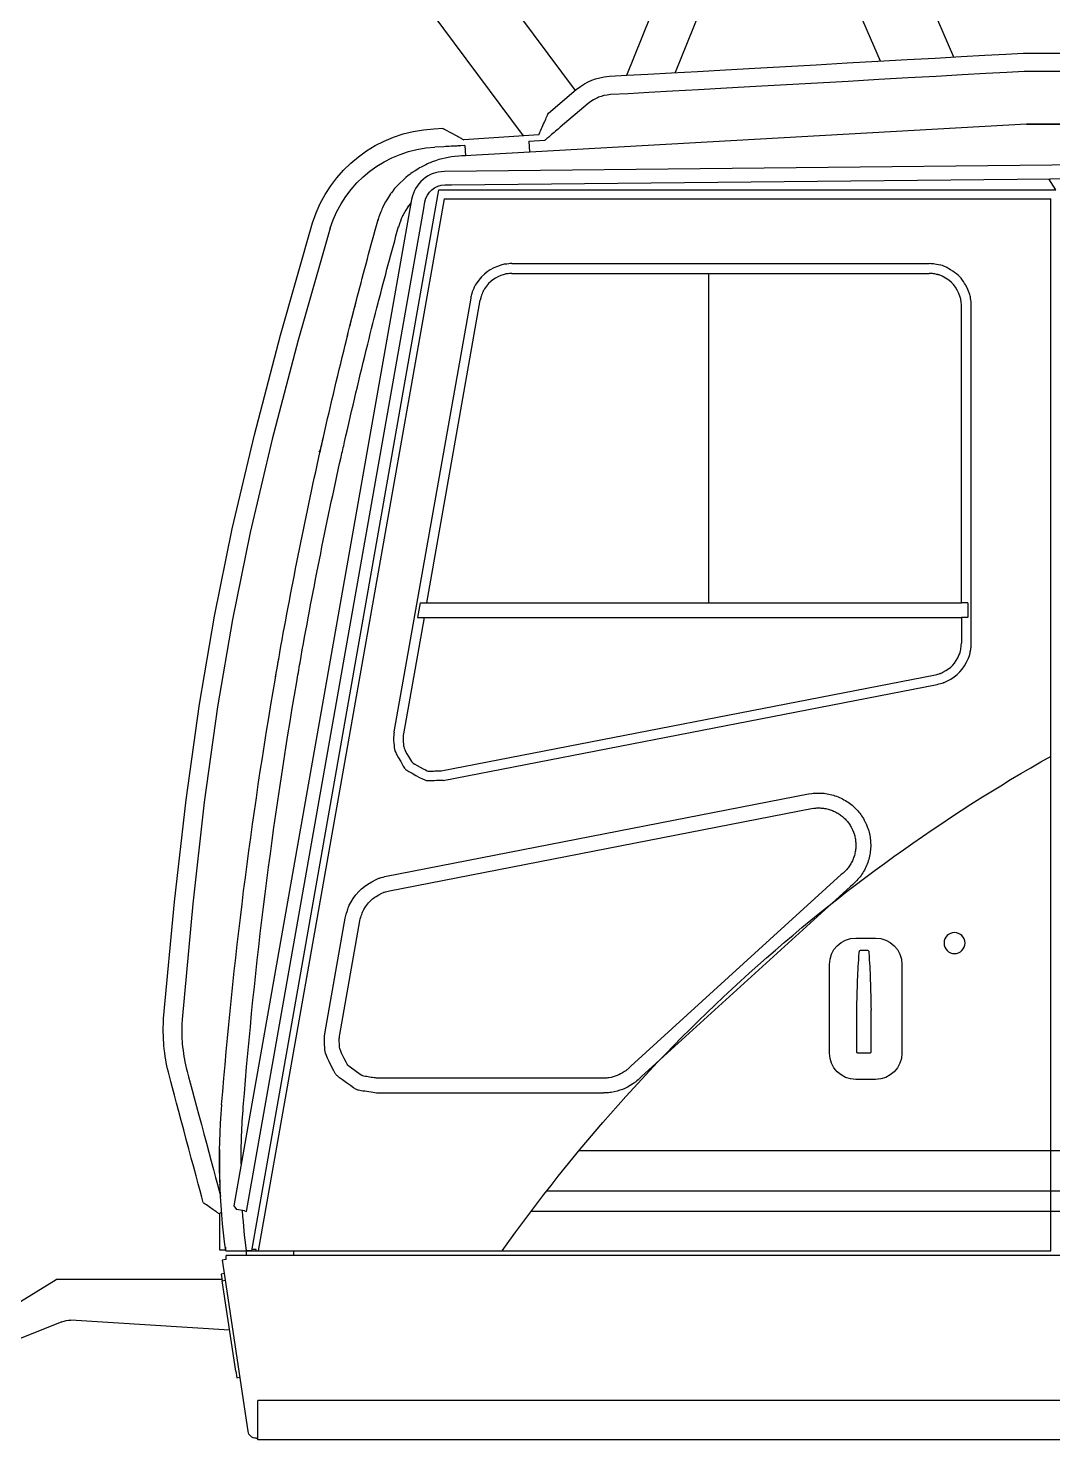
# Model space of a CAD drawing. Header units: millimetres. Extents: x -2078669 to -1085629, y -5987148 to 310365.
# Drawn here: x -1482706 to -1478922, y -2357809 to -2352594 of the extents above; entities that cross this region are included whole.
import ezdxf

# ---------------------------------------------------------------- set-up
doc = ezdxf.new("R2010")
doc.units = ezdxf.units.MM
doc.header["$LTSCALE"] = 500
doc.layers.add('2', color=7, linetype='Continuous')
doc.layers.add('D-BYP-STRB', color=5, linetype='Continuous', lineweight=25)

# ---------------------------------------------------------------- blocks, each defined once
blk = doc.blocks.new('A$C57306f55')
at = {"layer": 'D-BYP-STRB', "linetype": 'Continuous'}
for p, q in [((7742.7, 8232.2), (5954.9, 4091.1)), ((6062.9, 4085), (7835.6, 8192.1)), ((9071.2, 7478.7), (6513.8, 4041.8)), ((6590.4, 3974.8), (9152.4, 7418.3)), ((6437.7, 4064.1), (6252.8, 4524.8)), ((6216.5, 4440.8), (6366.1, 4068.1)), ((6553.5, 4008.1), (6512.4, 4043)), ((6494.8, 4022.2), (6535.9, 3987.4)), ((5367, 3991.7), (5847, 3991.7)), ((5846.9, 3991.7), (5429.5, 3991.7)), ((5847, 3991.7), (5846.9, 3991.7)), ((5847, 3991.7), (6677.1, 3945.1)), ((5860.9, 3991), (5860.9, 3991)), ((6722.6, 3985), (6709.3, 3985.7)), ((6582.1, 3966.7), (6558.8, 3968)), ((6567.5, 3976.3), (6678.4, 3968.9)), ((6582.1, 3966.5), (6581.2, 3950.5)), ((6595.2, 3949.7), (6595.2, 3949.7)), ((6676.9, 3960.1), (6676.1, 3945.2)), ((6676.1, 3945.2), (6681.1, 3944.9)), ((6676.9, 3960.1), (6683.9, 3959.8)), ((6677.1, 3945), (6677.1, 3945.1)), ((6677.1, 3945.1), (6685.6, 3944.6)), ((6707.9, 3958.5), (6721.2, 3957.8)), ((5751.2, 3931.7), (6706.7, 3922)), ((6696.5, 3902.1), (5746, 3911.7)), ((5804, 3894.7), (5814.2, 3911)), ((6706.5, 3902), (6696.5, 3902.1)), ((6685.9, 3894.7), (5804, 3894.7)), ((6707.4, 3881.7), (5811, 3881.7)), ((5811, 2326.7), (5811, 3881.7)), ((6715.4, 3894.8), (6685.9, 3894.8)), ((6707.4, 3881.7), (6982, 2326.7)), ((6991.4, 2326.8), (6715.4, 3894.8)), ((6755.5, 3880.7), (7018.1, 2393.6)), ((6737.5, 3867.4), (6735.8, 3877.2)), ((6999.2, 2385.2), (6737.5, 3867.4)), ((6805.5, 3849.2), (6805.5, 3849.3)), ((6607.2, 3785.7), (5990.9, 3785.7)), ((6607.2, 3771.2), (5990.9, 3771.2)), ((6317.1, 3771.2), (6317.1, 3284.7)), ((6668.2, 3734.5), (6781.7, 3093.7)), ((5928.9, 3224.9), (5928.9, 3723.7)), ((5943.4, 3284.7), (5943.4, 3723.7)), ((6654.4, 3732), (6654, 3731.9)), ((6733.2, 3284.7), (6654, 3731.9)), ((5933.9, 3284.7), (5942.9, 3284.7)), ((5933.9, 3284.2), (5933.9, 3284.7)), ((5933.9, 3284.2), (5933.9, 3263.2)), ((5942.9, 3284.7), (5943.4, 3284.7)), ((6733.2, 3284.7), (5943.4, 3284.7)), ((6733.7, 3284.7), (6733.2, 3284.7)), ((6742.8, 3284.7), (6733.7, 3284.7)), ((6742.8, 3284.7), (6746.7, 3262.7)), ((5933.9, 3262.7), (5933.9, 3263.2)), ((5933.9, 3262.7), (5942.9, 3262.7)), ((5942.9, 3262.7), (5943.4, 3262.7)), ((5943.4, 3262.7), (5943.4, 3224.9)), ((6737.1, 3262.7), (5943.4, 3262.7)), ((6737.1, 3262.7), (6767.4, 3091.1)), ((6737.6, 3262.7), (6737.1, 3262.7)), ((6746.7, 3262.7), (6737.6, 3262.7)), ((5929.4, 3224.9), (5928.9, 3224.9)), ((5942.9, 3224.9), (5943.4, 3224.9)), ((5981.8, 3178.3), (5981.7, 3177.8)), ((6711.6, 3036.3), (5981.8, 3178.3)), ((5979.1, 3164.5), (5979, 3164)), ((6708.8, 3022), (5979, 3164)), ((6767.4, 3091.1), (6767.9, 3091.2)), ((6781.2, 3093.6), (6781.7, 3093.7)), ((6711.6, 3036.3), (6711.5, 3035.8)), ((6708.9, 3022.5), (6708.8, 3022)), ((6792.4, 2880.5), (6169, 3002)), ((6788.2, 2858.9), (6164.8, 2980.4)), ((6431.8, 2599.7), (6120.8, 2882.8)), ((6107.4, 2865.3), (6415.7, 2584.7)), ((6883.2, 2650.5), (6853.5, 2818.3)), ((6861.5, 2646.7), (6831.9, 2814.5)), ((6099.2, 2789.2), (6070.2, 2789.2)), ((6083.5, 2771.3), (6083, 2771.3)), ((6090.9, 2771.3), (6083.5, 2771.3)), ((6091.4, 2771.3), (6090.9, 2771.3)), ((6031.2, 2750.2), (6031.2, 2619.2)), ((6138.2, 2619.2), (6138.2, 2750.2)), ((6076.9, 2682.6), (6076.9, 2640.5)), ((6097.9, 2640.5), (6097.9, 2682.7)), ((6076.9, 2640.5), (6077, 2621)), ((6076.9, 2637.7), (6076.9, 2637.7)), ((6098, 2621), (6097.9, 2640.5)), ((6097.9, 2635), (6097.9, 2635)), ((6098, 2634.4), (6097.9, 2634.2)), ((5811, 2579), (5810.8, 2579)), ((6070.2, 2580.2), (6099.2, 2580.2)), ((6472, 2582.1), (6807.4, 2582.1)), ((6472, 2560.1), (6807.4, 2560.1)), ((4637, 2474.9), (6508.1, 2474.9)), ((7039.1, 2476.8), (7038.8, 2476.8)), ((4637, 2414.9), (6556.3, 2414.9)), ((4637, 2384.9), (6579.3, 2384.9)), ((7002.4, 2385.8), (6999.2, 2385.2)), ((7002.4, 2385.8), (7014, 2387.8)), ((7018.1, 2393.6), (7014, 2387.8)), ((7038.7, 2331.4), (7038.7, 2382.1)), ((5040, 2319.9), (7029.5, 2319.9)), ((6845.6, 2326.7), (5811, 2326.7)), ((6848.4, 2326.7), (6845.6, 2326.7)), ((6984.9, 2326.7), (6848.4, 2326.7)), ((6930, 2326.7), (6930, 2319.9)), ((6984.9, 2326.7), (6984.9, 2329)), ((6984.9, 2329), (6991, 2329)), ((6999.9, 2326.7), (6984.9, 2326.7)), ((6991.4, 2326.8), (6999.9, 2326.8)), ((7028.8, 2326.8), (6999.9, 2326.8)), ((7027.4, 2326.7), (6999.9, 2326.7)), ((7000, 2326.8), (7000, 2319.9)), ((7027.4, 2326.8), (7027.4, 2326.7)), ((7029.7, 2326.8), (7028.8, 2326.8)), ((7029.5, 2313.9), (7029.5, 2319.9)), ((7029.9, 2326.8), (7029.7, 2326.8)), ((7029.9, 2327.8), (7038.7, 2327.8)), ((7029.9, 2326.8), (7029.9, 2326.8)), ((7030.2, 2328.9), (7030.2, 2328.9)), ((7038.7, 2327.8), (7038.7, 2331.4)), ((7035.4, 2313), (6997.2, 2060.2)), ((7029.5, 2313.9), (7035.4, 2313)), ((7015.2, 2149.2), (7035.4, 2282.7)), ((7035.4, 2282.7), (7031, 2283.4)), ((7032.5, 2293.3), (7036.9, 2292.6)), ((7036.9, 2292.6), (7035.4, 2282.7)), ((7035.7, 2284.7), (7280.7, 2284.7)), ((7362.6, 2233.8), (7280.7, 2284.7)), ((7028.3, 2266.1), (7028.3, 2266.1)), ((7024.4, 2209.7), (7258.9, 2224.3)), ((7272, 2222.2), (7342.3, 2193.8)), ((7015.2, 2149.2), (7013.7, 2139.3)), ((7013.7, 2139.3), (7009.3, 2140)), ((7006.2, 2119.7), (7006.2, 2119.7)), ((5040.5, 2105.9), (6982.5, 2105.9)), ((6982.5, 2047.7), (6982.5, 2105.9)), ((5040.5, 2047.7), (6982.5, 2047.7)), ((6985.3, 2049.9), (6982.5, 2049.9))]:
    blk.add_line(p, q, dxfattribs=at)
for points in [[(5847.6, 4096.9), (5837.3, 4096.9), (5824.9, 4096.9), (5810.9, 4096.9), (5795.3, 4096.9), (5778.7, 4096.9), (5761.1, 4096.9), (5743, 4096.9), (5724.6, 4096.9), (5706.2, 4096.9), (5688, 4096.9), (5670.5, 4096.9), (5653.8, 4096.9), (5638.3, 4096.9), (5624.2, 4096.9), (5611.8, 4096.9), (5601.5, 4096.9)], [(5852.3, 4096.8), (5852.1, 4096.8), (5851.9, 4096.8), (5851.6, 4096.9), (5851.3, 4096.9), (5851, 4096.9), (5850.7, 4096.9), (5850.3, 4096.9), (5850, 4096.9), (5849.6, 4096.9), (5849.3, 4096.9), (5848.9, 4096.9), (5848.6, 4096.9), (5848.3, 4096.9), (5848.1, 4096.9), (5847.8, 4096.9), (5847.6, 4096.9)], [(6463, 4062.7), (6437.4, 4064.1), (6406.7, 4065.8), (6371.8, 4067.8), (6333.2, 4069.9), (6291.8, 4072.2), (6248.3, 4074.7), (6203.3, 4077.2), (6157.7, 4079.7), (6112, 4082.3), (6067, 4084.8), (6023.5, 4087.2), (5982.1, 4089.6), (5943.6, 4091.7), (5908.6, 4093.7), (5877.9, 4095.4), (5852.3, 4096.8)], [(5601.5, 4069.7), (5611.8, 4069.7), (5624.2, 4069.7), (5638.3, 4069.7), (5653.8, 4069.7), (5670.5, 4069.7), (5688, 4069.7), (5706.2, 4069.7), (5724.6, 4069.7), (5743, 4069.7), (5761.1, 4069.7), (5778.7, 4069.7), (5795.3, 4069.7), (5810.9, 4069.7), (5824.9, 4069.7), (5837.3, 4069.7), (5847.6, 4069.7)], [(5847.6, 4069.7), (5847.8, 4069.7), (5847.9, 4069.7), (5848.1, 4069.7), (5848.3, 4069.7), (5848.5, 4069.7), (5848.7, 4069.7), (5849, 4069.7), (5849.2, 4069.7), (5849.4, 4069.7), (5849.7, 4069.7), (5849.9, 4069.7), (5850.1, 4069.7), (5850.3, 4069.7), (5850.5, 4069.7), (5850.7, 4069.7), (5850.8, 4069.7)], [(5850.8, 4069.7), (5876.4, 4068.2), (5907.1, 4066.5), (5942, 4064.6), (5980.6, 4062.4), (6021.9, 4060.1), (6065.5, 4057.7), (6110.4, 4055.1), (6156.1, 4052.6), (6201.8, 4050), (6246.8, 4047.5), (6290.3, 4045.1), (6331.7, 4042.8), (6370.2, 4040.6), (6405.2, 4038.7), (6435.8, 4036.9), (6461.5, 4035.5)], [(6512.4, 4043), (6506, 4047.6), (6500.2, 4051.3), (6494.7, 4054.4), (6489.3, 4056.9), (6483.8, 4058.8), (6477.6, 4060.4), (6470.8, 4061.6), (6463, 4062.7)], [(6461.5, 4035.5), (6466.8, 4034.8), (6471.3, 4034), (6475.5, 4032.9), (6477.4, 4032.3), (6479.2, 4031.6), (6481, 4030.8), (6482.8, 4030), (6486.6, 4027.9), (6490.5, 4025.4), (6494.8, 4022.2)], [(6567.5, 3976.3), (6566.9, 3977.6), (6566.2, 3979.2), (6565.4, 3981.1), (6564.5, 3983.1), (6563.6, 3985.2), (6562.6, 3987.5), (6561.6, 3989.8), (6560.5, 3992.2), (6559.4, 3994.6), (6558.4, 3996.9), (6557.4, 3999.2), (6556.5, 4001.4), (6555.6, 4003.4), (6554.8, 4005.2), (6554.1, 4006.8), (6553.5, 4008.1)], [(6535.9, 3987.4), (6537.4, 3986.1), (6539.1, 3984.6), (6541, 3983), (6543, 3981.3), (6545, 3979.6), (6546.9, 3978), (6548.6, 3976.6), (6550, 3975.4), (6553, 3972.8), (6553.1, 3972.8), (6553.1, 3972.8), (6553.1, 3972.8), (6553.1, 3972.8), (6553.2, 3972.7), (6553.3, 3972.6), (6553.4, 3972.5), (6553.7, 3972.3), (6554, 3972.1), (6554.3, 3971.7), (6554.8, 3971.4), (6555.2, 3971), (6555.8, 3970.5), (6556.3, 3970.1), (6556.8, 3969.6), (6557.3, 3969.2), (6557.8, 3968.8), (6558.1, 3968.5), (6558.4, 3968.3), (6558.6, 3968.1), (6558.7, 3968), (6558.8, 3967.9), (6558.8, 3967.9), (6558.8, 3967.9), (6558.8, 3968), (6558.8, 3968)], [(6709.3, 3985.7), (6709.3, 3985.7), (6709.3, 3985.7), (6709.3, 3985.7), (6709.3, 3985.7), (6709.2, 3985.7), (6709.2, 3985.7), (6709.2, 3985.6), (6709.2, 3985.6), (6709.1, 3985.6), (6709, 3985.5), (6708.8, 3985.4), (6708.5, 3985.3), (6708.3, 3985.1), (6707.4, 3984.6), (6707.2, 3984.5), (6705.2, 3983.4), (6704.5, 3983.1), (6698.9, 3980), (6698, 3979.5), (6687.8, 3974), (6686.4, 3973.2), (6684.9, 3972.5), (6683.6, 3971.7), (6682.3, 3971), (6681.1, 3970.4), (6680.1, 3969.8), (6679.1, 3969.3), (6678.4, 3968.9)], [(6677.1, 3944.9), (6677.1, 3944.9), (6677.1, 3944.9), (6677.1, 3944.9), (6677.1, 3944.9), (6677.1, 3945), (6677.1, 3945), (6677.1, 3945), (6677.1, 3945), (6677.1, 3945), (6677.1, 3945), (6677.1, 3945), (6677.1, 3945), (6677.1, 3945), (6677.1, 3945), (6677.1, 3945), (6677.1, 3945)], [(6683.9, 3959.8), (6684.1, 3959.8), (6684.3, 3959.8), (6684.5, 3959.7), (6684.7, 3959.7), (6684.8, 3959.7), (6684.9, 3959.7), (6684.9, 3959.7), (6684.8, 3959.7), (6684.6, 3959.7), (6684.3, 3959.8), (6684.1, 3959.8), (6684, 3959.8), (6684.2, 3959.8), (6684.6, 3959.7), (6685.5, 3959.7), (6687, 3959.6), (6688.9, 3959.5), (6691.4, 3959.4), (6694.1, 3959.2), (6697, 3959.1), (6700, 3958.9), (6702.9, 3958.8), (6705.6, 3958.6), (6707.9, 3958.5)], [(6685.1, 3944.6), (6685.1, 3944.6), (6685.1, 3944.6), (6685.1, 3944.6), (6685.2, 3944.6), (6685.2, 3944.6), (6685.2, 3944.6), (6685.2, 3944.6), (6685.3, 3944.6), (6685.3, 3944.6), (6685.3, 3944.6), (6685.3, 3944.6), (6685.4, 3944.6), (6685.4, 3944.6), (6685.4, 3944.6), (6685.4, 3944.6), (6685.4, 3944.6)], [(6685.6, 3944.6), (6691.5, 3944), (6696.7, 3943.4), (6701.4, 3942.7), (6703.7, 3942.3), (6705.7, 3941.8), (6710.3, 3940.8), (6715.1, 3939.4), (6720, 3937.8), (6725.2, 3936), (6727.9, 3934.9), (6730.1, 3934), (6732.2, 3933.1), (6734.5, 3931.9), (6739.5, 3929.4), (6741.6, 3928.3), (6743.6, 3927.2), (6746.5, 3925.5), (6750.3, 3923.1), (6752.2, 3921.9), (6752.8, 3921.5), (6754.8, 3920.2), (6756.4, 3919.1), (6758.3, 3917.7), (6760.4, 3915.9), (6764, 3912.8), (6768.2, 3909), (6772.2, 3905.3), (6775.5, 3902.2), (6777.5, 3900.1), (6779.2, 3898.3), (6780.6, 3896.6), (6782, 3894.7), (6782.2, 3894.5), (6783.9, 3892.1), (6785.3, 3890.4), (6785.5, 3890.2), (6786, 3889.6), (6786.5, 3888.9), (6788.3, 3886.3), (6791.3, 3881.5), (6794, 3876.9), (6796.4, 3872.6), (6798.4, 3868.4), (6799.3, 3866.4), (6800.2, 3864.3), (6801.1, 3862.1), (6802, 3859.7), (6802.9, 3857.3), (6803.7, 3854.8), (6805.5, 3849.2)], [(6706.7, 3922), (6711.9, 3921.4), (6716.3, 3920.7), (6720.3, 3919.8), (6723.7, 3918.8), (6727.5, 3917.4), (6731.2, 3915.4), (6734.8, 3913.1), (6738.6, 3910.1), (6742.1, 3906.9), (6745, 3903.7), (6747.5, 3900.4), (6749.6, 3896.9), (6751.1, 3893.7), (6752.6, 3889.9), (6754, 3885.7), (6755.5, 3880.7)], [(6756.4, 3875.5), (6756.4, 3875.5), (6756.4, 3875.5), (6756.4, 3875.5), (6756.4, 3875.5), (6756.4, 3875.5), (6756.4, 3875.5), (6756.4, 3875.5), (6756.4, 3875.4), (6758.9, 3872.3), (6760.9, 3869.8), (6761.3, 3869.2), (6761.3, 3869.2), (6760.3, 3870.5), (6760.3, 3870.5), (6761.5, 3868.7), (6763.9, 3864.9), (6766, 3861.4), (6767.9, 3858), (6768.7, 3856.5), (6769.4, 3855), (6770.7, 3851.9), (6772.1, 3848.3), (6773.4, 3844.4), (6774.9, 3839.7)], [(6804.3, 3853.4), (6804.4, 3853), (6804.5, 3852.6), (6804.7, 3852.1), (6804.8, 3851.6), (6805, 3851.1), (6805.1, 3850.6), (6805.2, 3850.2), (6805.3, 3849.9), (6805.4, 3849.6), (6805.4, 3849.5), (6805.5, 3849.4), (6805.5, 3849.3), (6805.5, 3849.4), (6805.4, 3849.4), (6805.4, 3849.5), (6805.4, 3849.5)], [(6805.1, 3850.8), (6805, 3850.8), (6805, 3850.8), (6805, 3850.9), (6805, 3850.9), (6805, 3850.9), (6805, 3850.9), (6805.1, 3850.8), (6805.1, 3850.7), (6805.2, 3850.3), (6805.4, 3849.6), (6805.4, 3849.5), (6805.4, 3849.5), (6805.4, 3849.4), (6805.4, 3849.4), (6805.4, 3849.5), (6805.4, 3849.5), (6805.4, 3849.5), (6805.4, 3849.5)], [(6805.5, 3849.1), (6805.5, 3849.2), (6805.5, 3849.3), (6805.4, 3849.5), (6805.4, 3849.6), (6805.4, 3849.8), (6805.3, 3849.9), (6805.3, 3850), (6805.2, 3850.2), (6805.1, 3850.7), (6805.1, 3850.7), (6805.1, 3850.7), (6805.1, 3850.8), (6805.1, 3850.8), (6805.1, 3850.8), (6805.1, 3850.8), (6805.1, 3850.8), (6805.1, 3850.8), (6805.1, 3850.8)], [(6805.5, 3849.1), (6805.5, 3849.1), (6805.5, 3849.1), (6805.5, 3849.1), (6805.5, 3849.1), (6805.5, 3849.2), (6805.5, 3849.2), (6805.5, 3849.2), (6805.5, 3849.2), (6805.5, 3849.3), (6805.5, 3849.3), (6805.5, 3849.3), (6805.5, 3849.4), (6805.4, 3849.4), (6805.4, 3849.5), (6805.4, 3849.5), (6805.4, 3849.5)], [(6805.4, 3849.5), (6805.4, 3849.5), (6805.4, 3849.5), (6805.4, 3849.4), (6805.5, 3849.4), (6805.5, 3849.3), (6805.5, 3849.3), (6805.5, 3849.3), (6805.5, 3849.2), (6805.5, 3849.2), (6805.5, 3849.2), (6805.5, 3849.2), (6805.5, 3849.2), (6805.5, 3849.2), (6805.5, 3849.2), (6805.5, 3849.2), (6805.5, 3849.2), (6805.5, 3849.2), (6805.5, 3849.2), (6805.5, 3849.2), (6805.5, 3849.2), (6805.5, 3849.2), (6805.5, 3849.2), (6805.5, 3849.2), (6805.5, 3849.2), (6805.5, 3849.2), (6805.5, 3849.1), (6805.5, 3849.1), (6805.5, 3849.1), (6805.5, 3849.1), (6805.5, 3849.1), (6805.5, 3849.1), (6805.5, 3849.1), (6805.5, 3849.1), (6805.5, 3849.1)], [(6805.5, 3849.1), (6805.5, 3849.1), (6805.5, 3849.1), (6805.5, 3849.1), (6805.5, 3849.2), (6805.5, 3849.2), (6805.5, 3849.2), (6805.5, 3849.2), (6805.5, 3849.2), (6805.5, 3849.2), (6805.5, 3849.2), (6805.5, 3849.3), (6805.5, 3849.3), (6805.5, 3849.3), (6805.5, 3849.3), (6805.5, 3849.3), (6805.5, 3849.3)], [(6875.8, 3838.1), (6922.9, 3672.6), (6961.3, 3526.5), (6993.9, 3388.3), (7020.2, 3259.9), (7042.1, 3130.6), (7061.7, 2990), (7078.8, 2839.9), (7094.6, 2668.6)], [(7121.8, 2670.4), (7105.8, 2842.6), (7088.7, 2993.5), (7069, 3134.9), (7046.9, 3264.9), (7020.5, 3394), (6987.7, 3533), (6949.1, 3679.9), (6901.7, 3846.2)], [(5928.9, 3723.7), (5928.9, 3726.6), (5929, 3727.9), (5929.1, 3729.1), (5929.5, 3732.1), (5929.8, 3733.8), (5929.8, 3734.6), (5929.8, 3735.1), (5929.8, 3735.4), (5929.8, 3735.7), (5930, 3736.6), (5930.4, 3738.1), (5931.1, 3740.2), (5933.9, 3747.3), (5936.9, 3753.7), (5938.6, 3756.6), (5940.3, 3759.4), (5942, 3761.9), (5943.9, 3764.1), (5945.9, 3766.4), (5948.1, 3768.5), (5950.6, 3770.7), (5953.3, 3772.8), (5956.2, 3774.8), (5959.3, 3776.8), (5966, 3780.5), (5968.5, 3781.7), (5970.5, 3782.5), (5971.3, 3782.8), (5972, 3783), (5973.6, 3783.3), (5974.3, 3783.5), (5977, 3784), (5980.2, 3784.7), (5982.7, 3785.2), (5984.5, 3785.4), (5986.4, 3785.5), (5988.5, 3785.6), (5990.9, 3785.7)], [(6607.2, 3785.7), (6609.8, 3785.7), (6612.1, 3785.5), (6614.8, 3785.2), (6616.3, 3785), (6617.1, 3784.9), (6617.5, 3784.9), (6618, 3784.9), (6618.9, 3784.8), (6620.2, 3784.4), (6622.1, 3783.9), (6628.4, 3781.7), (6634.2, 3779.3), (6639.3, 3776.6), (6643.8, 3773.7), (6648, 3770.3), (6652.2, 3766.1), (6656.3, 3761.3), (6660.2, 3755.8), (6661.5, 3753.8), (6662.5, 3752.2), (6663.1, 3750.9), (6663.6, 3749.5), (6663.8, 3748.9), (6664.7, 3746.8), (6665.8, 3743.9), (6666.5, 3741.7), (6667, 3740.1), (6667.4, 3738.4), (6667.8, 3736.6), (6668.2, 3734.5)], [(5943.4, 3723.7), (5943.4, 3726), (5943.6, 3727.9), (5943.9, 3730.2), (5944.1, 3731.4), (5944.1, 3732.1), (5944.1, 3732.4), (5944.1, 3732.9), (5944.2, 3733.6), (5944.6, 3734.8), (5945.1, 3736.4), (5947.2, 3741.8), (5949.6, 3746.7), (5952.1, 3751), (5954.9, 3754.7), (5958.2, 3758.1), (5962.1, 3761.3), (5966.7, 3764.4), (5971.8, 3767.2), (5973.8, 3768.1), (5975.3, 3768.8), (5976.4, 3769.1), (5977.7, 3769.4), (5978.2, 3769.5), (5980.2, 3769.9), (5982.7, 3770.5), (5984.7, 3770.8), (5986, 3771), (5987.5, 3771.1), (5989.1, 3771.2), (5990.9, 3771.2)], [(6607.2, 3771.2), (6609.2, 3771.2), (6611, 3771), (6613.1, 3770.8), (6614.2, 3770.6), (6614.8, 3770.6), (6615.1, 3770.6), (6615.5, 3770.6), (6616.2, 3770.5), (6617.2, 3770.2), (6618.6, 3769.8), (6623.5, 3768.1), (6627.9, 3766.3), (6631.8, 3764.2), (6635.3, 3762), (6638.5, 3759.4), (6641.7, 3756.2), (6644.8, 3752.5), (6647.8, 3748.3), (6648.8, 3746.7), (6649.6, 3745.5), (6650, 3744.5), (6650.4, 3743.4), (6650.6, 3742.9), (6651.2, 3741.3), (6652.1, 3739.2), (6652.6, 3737.4), (6653, 3736.3), (6653.3, 3735), (6654, 3731.9)], [(6851.3, 3674.6), (6850.7, 3677.2), (6849.9, 3680.3), (6849, 3683.8), (6848.1, 3687.7), (6847, 3691.8), (6845.9, 3696.2), (6844.8, 3700.7), (6843.6, 3705.3), (6842.4, 3709.9), (6841.3, 3714.5), (6840.2, 3718.8), (6839.1, 3723), (6838.1, 3726.9), (6837.2, 3730.4), (6836.4, 3733.5), (6835.7, 3736.1)], [(6890.9, 3506.8), (6890.8, 3507.3), (6890.6, 3507.9), (6890.5, 3508.7), (6890.3, 3509.6), (6890, 3510.7), (6889.7, 3511.9), (6889.4, 3513.3), (6889.1, 3514.9), (6888.7, 3516.7), (6888.2, 3518.6), (6887.8, 3520.6), (6887.3, 3522.6), (6886.9, 3524.6), (6886.5, 3526.4), (6886.1, 3528), (6885.8, 3529.4)], [(6891.8, 3507), (6891, 3508.7), (6890.4, 3510.6), (6889.7, 3512.6), (6889.1, 3514.9), (6888.4, 3517.6), (6887.6, 3520.9), (6886.8, 3524.7), (6885.8, 3529.4)], [(5979, 3164), (5976.5, 3164.6), (5974.3, 3165.1), (5971.7, 3166), (5970.3, 3166.5), (5969.6, 3166.7), (5969.2, 3166.7), (5968.6, 3166.8), (5967.8, 3167.1), (5966.6, 3167.7), (5964.9, 3168.6), (5959.1, 3171.9), (5954, 3175.3), (5949.5, 3178.8), (5945.7, 3182.4), (5942.2, 3186.5), (5938.9, 3191.3), (5935.8, 3196.8), (5933, 3202.7), (5932, 3205), (5931.4, 3206.7), (5931, 3208.1), (5930.7, 3209.5), (5930.6, 3210.2), (5930.2, 3212.3), (5929.6, 3215.3), (5929.3, 3217.6), (5929.1, 3219.2), (5929, 3220.9), (5928.9, 3222.8), (5928.9, 3224.9)], [(5981.8, 3178.3), (5979.8, 3178.7), (5978.1, 3179.1), (5976.2, 3179.8), (5975.1, 3180.1), (5974.5, 3180.3), (5974.2, 3180.3), (5973.8, 3180.4), (5973.2, 3180.6), (5972.3, 3181.1), (5970.9, 3181.8), (5966.5, 3184.3), (5962.6, 3186.9), (5959.1, 3189.6), (5956.2, 3192.4), (5953.6, 3195.5), (5951, 3199.2), (5948.7, 3203.4), (5946.5, 3207.9), (5945.8, 3209.7), (5945.3, 3211), (5945, 3212), (5944.8, 3213.1), (5944.7, 3213.6), (5944.4, 3215.3), (5944, 3217.6), (5943.7, 3219.3), (5943.6, 3220.6), (5943.5, 3221.9), (5943.4, 3224.9)], [(6956.7, 3173.2), (6956.4, 3175.2), (6956, 3177.5), (6955.5, 3180.1), (6955, 3182.8), (6954.6, 3185.6), (6954.1, 3188.3), (6953.6, 3190.9), (6953.2, 3193.2), (6952.9, 3195.1), (6952.6, 3196.7), (6952.4, 3198), (6952.2, 3199), (6952.1, 3199.8), (6952, 3200.4), (6951.9, 3200.9), (6951.8, 3201.3)], [(6781.2, 3093.6), (6781.6, 3090.8), (6781.9, 3088.4), (6782.1, 3086.1), (6782.2, 3084.1), (6782.1, 3082.6), (6782.1, 3081.1), (6781.8, 3077.2), (6781.5, 3073.8), (6781.5, 3072.9), (6781.3, 3070.5), (6780.9, 3068.4), (6780.1, 3066), (6779, 3063.3), (6778.2, 3061.6), (6777.2, 3059.7), (6774.7, 3055.2), (6771.6, 3049.8), (6767.8, 3043.3), (6765.8, 3040.1), (6765, 3039.2), (6764.3, 3038.4), (6763.5, 3037.7), (6762.5, 3037), (6759.4, 3035.1), (6754.9, 3032.6), (6749.2, 3029.5), (6743.7, 3026.6), (6739.2, 3024.3), (6736.1, 3022.8), (6735.1, 3022.3), (6734.1, 3022.1), (6733.2, 3021.9), (6732.2, 3021.8), (6729, 3021.9), (6728.6, 3021.9), (6726.5, 3022), (6724.1, 3022.1), (6721.5, 3022.1), (6718.7, 3022.2), (6716, 3022.3), (6713.3, 3022.4), (6710.9, 3022.5), (6708.9, 3022.5)], [(6767.4, 3091.1), (6767.8, 3089), (6768, 3087.1), (6768.1, 3085.4), (6768.2, 3083.8), (6768.1, 3081.5), (6767.8, 3078.5), (6767.6, 3075.9), (6767.6, 3075.1), (6767.5, 3073.3), (6767.2, 3071.7), (6766.6, 3069.8), (6765.7, 3067.7), (6764.3, 3065), (6762.4, 3061.5), (6760, 3057.3), (6757, 3052.3), (6755.5, 3049.8), (6754.9, 3049.1), (6754.4, 3048.5), (6753.7, 3048), (6753, 3047.4), (6750.5, 3046), (6747.1, 3044), (6742.7, 3041.7), (6738.4, 3039.4), (6735, 3037.6), (6732.6, 3036.4), (6731, 3035.9), (6729.5, 3035.7), (6727.1, 3035.8), (6726.8, 3035.8), (6725.2, 3035.8), (6723.3, 3035.9), (6721.2, 3036), (6719.1, 3036), (6717, 3036.1), (6715, 3036.2), (6713.1, 3036.2), (6711.6, 3036.3)], [(6169, 3002), (6164.2, 3002.7), (6162.1, 3003), (6160.3, 3003.2), (6158, 3003.3), (6155.8, 3003.4), (6153.5, 3003.4), (6151.1, 3003.3), (6148.7, 3003.2), (6146.3, 3003), (6144, 3002.7), (6141.8, 3002.4), (6139.4, 3001.9), (6137.1, 3001.4), (6134.8, 3000.9), (6132.4, 3000.2), (6130.1, 2999.5), (6127.8, 2998.7), (6125.6, 2997.8), (6123.3, 2996.9), (6121.1, 2995.9), (6119, 2994.8), (6116.8, 2993.6), (6114.7, 2992.4), (6112.6, 2991.1), (6110.6, 2989.8), (6108.6, 2988.4), (6106.7, 2986.9), (6104.9, 2985.4), (6103, 2983.8), (6101.3, 2982.2), (6099.6, 2980.5), (6097.9, 2978.8), (6096.4, 2977.1), (6094.9, 2975.3), (6093.4, 2973.5), (6092, 2971.6), (6090.7, 2969.7), (6089.4, 2967.8), (6088.2, 2965.9), (6086.9, 2963.5), (6085.4, 2960.6), (6085.1, 2960), (6084.8, 2959.5), (6084.6, 2959.1), (6084.1, 2958.1), (6082.3, 2953.5), (6081.6, 2951.5), (6081, 2949.8), (6080.3, 2947.6), (6079.7, 2945.5), (6079.2, 2943.3), (6078.7, 2940.9), (6078.3, 2938.5), (6078, 2936.2), (6077.7, 2933.9), (6077.5, 2931.6), (6077.4, 2929.2), (6077.3, 2926.9), (6077.3, 2924.5), (6077.5, 2922), (6077.6, 2919.6), (6077.9, 2917.2), (6078.2, 2914.8), (6078.6, 2912.4), (6079.1, 2910), (6079.6, 2907.7), (6080.3, 2905.3), (6081, 2903), (6081.7, 2900.7), (6082.6, 2898.4), (6083.5, 2896.2), (6084.5, 2893.9), (6085.6, 2891.8), (6086.7, 2889.6), (6087.8, 2887.6), (6089.1, 2885.5), (6090.3, 2883.6), (6091.6, 2881.7), (6093.1, 2879.8), (6094.5, 2877.9), (6096.1, 2876), (6097.6, 2874.3), (6099.1, 2872.7), (6100.7, 2871.1), (6102.1, 2869.9), (6103.6, 2868.5), (6107.4, 2865.3)], [(6164.8, 2980.4), (6161.4, 2980.9), (6158.6, 2981.2), (6157, 2981.4), (6155.4, 2981.4), (6153.8, 2981.4), (6152, 2981.4), (6150.3, 2981.3), (6148.6, 2981.1), (6147, 2980.9), (6145.4, 2980.7), (6143.7, 2980.4), (6142, 2980), (6140.4, 2979.6), (6138.7, 2979.1), (6137, 2978.6), (6135.4, 2978), (6133.8, 2977.4), (6132.2, 2976.8), (6130.6, 2976), (6129, 2975.3), (6127.5, 2974.4), (6126, 2973.6), (6124.5, 2972.6), (6123.1, 2971.7), (6121.7, 2970.7), (6120.3, 2969.6), (6119, 2968.6), (6117.7, 2967.4), (6116.4, 2966.3), (6115.2, 2965.1), (6114, 2963.9), (6112.9, 2962.6), (6111.8, 2961.3), (6110.8, 2960), (6109.8, 2958.7), (6108.8, 2957.3), (6107.9, 2956), (6107.1, 2954.6), (6106.1, 2952.9), (6105, 2950.9), (6104.8, 2950.4), (6104.6, 2950.1), (6104.2, 2949), (6102.9, 2945.8), (6101.9, 2943.1), (6101.4, 2941.6), (6101, 2940.1), (6100.6, 2938.5), (6100.3, 2936.8), (6100, 2935.1), (6099.8, 2933.4), (6099.6, 2931.7), (6099.4, 2930.1), (6099.3, 2928.4), (6099.3, 2926.7), (6099.3, 2925), (6099.4, 2923.3), (6099.5, 2921.5), (6099.7, 2919.8), (6099.9, 2918.1), (6100.2, 2916.4), (6100.6, 2914.7), (6101, 2913), (6101.4, 2911.3), (6101.9, 2909.7), (6102.5, 2908), (6103.1, 2906.4), (6103.7, 2904.8), (6104.4, 2903.2), (6105.2, 2901.6), (6106, 2900.1), (6106.8, 2898.6), (6107.7, 2897.2), (6108.6, 2895.8), (6109.5, 2894.5), (6110.5, 2893.1), (6111.6, 2891.7), (6112.7, 2890.4), (6113.8, 2889.2), (6114.9, 2888), (6116, 2886.9), (6118.1, 2885), (6120.8, 2882.8)], [(6853.5, 2818.3), (6853.1, 2820.6), (6852.6, 2822.6), (6852.2, 2824.5), (6851.7, 2826.1), (6850.9, 2828.6), (6849.8, 2831.8), (6849, 2834), (6848.8, 2834.6), (6848.3, 2836.1), (6847.7, 2837.5), (6846.7, 2839.3), (6845.4, 2841.6), (6841.6, 2847.6), (6837.7, 2853), (6833.6, 2857.8), (6829.5, 2861.9), (6825.1, 2865.5), (6820, 2869), (6814.3, 2872.4), (6808, 2875.7), (6806.1, 2876.6), (6804.7, 2877.2), (6803.9, 2877.5), (6803.3, 2877.6), (6802.8, 2877.7), (6802, 2877.9), (6800.5, 2878.4), (6797.6, 2879.3), (6795.2, 2879.9), (6792.4, 2880.5)], [(6831.9, 2814.5), (6831.3, 2817.6), (6830.6, 2820.1), (6830, 2821.9), (6829.2, 2824.1), (6828.7, 2825.7), (6828.5, 2826.1), (6828.1, 2827.2), (6827.7, 2828.2), (6827, 2829.5), (6826.1, 2831.1), (6823.4, 2835.4), (6822, 2837.4), (6820.6, 2839.3), (6819.1, 2841), (6817.7, 2842.7), (6816.2, 2844.2), (6814.7, 2845.6), (6813.2, 2846.9), (6811.6, 2848.2), (6809.8, 2849.5), (6808, 2850.7), (6803.9, 2853.2), (6799.4, 2855.5), (6797, 2856.6), (6796.4, 2856.8), (6796, 2856.9), (6795.7, 2856.9), (6794, 2857.4), (6792, 2858.1), (6790.2, 2858.5), (6788.2, 2858.9)], [(7122.1, 2643.6), (7122.3, 2650.9), (7122.3, 2657), (7122.1, 2663.1), (7121.8, 2670.4)], [(6807.4, 2560.1), (6809.7, 2560.5), (6812.4, 2560.9), (6815.4, 2561.4), (6818.5, 2561.8), (6821.6, 2562.3), (6824.6, 2562.7), (6827.4, 2563.1), (6829.8, 2563.5), (6830.1, 2563.5), (6833.7, 2564.1), (6834.8, 2564.4), (6835.8, 2564.7), (6836.8, 2565.2), (6837.9, 2565.8), (6841.2, 2568), (6845.8, 2571.2), (6851.7, 2575.4), (6857.4, 2579.5), (6861.9, 2582.8), (6865.2, 2585.3), (6866.1, 2586.2), (6866.9, 2587.1), (6867.6, 2588), (6868.3, 2589.1), (6870.3, 2592.8), (6874.2, 2600.4), (6877.2, 2606.6), (6879.6, 2611.8), (6880.6, 2614), (6881.3, 2615.8), (6882.5, 2619), (6883.2, 2621.7), (6883.6, 2624), (6883.7, 2626.7), (6883.8, 2627.8), (6884, 2631.5), (6884.3, 2636.1), (6884.3, 2637.9), (6884.3, 2639.5), (6884.2, 2641.9), (6884, 2644.5), (6883.6, 2647.3), (6883.2, 2650.5)], [(7094.6, 2668.6), (7094.9, 2662.1), (7095.1, 2656.6), (7095.1, 2651.1), (7095, 2644.6)], [(6098, 2634.4), (6098.1, 2634.4), (6098.1, 2634.5), (6098.1, 2634.5), (6098, 2634.6), (6098, 2634.6), (6098, 2634.7), (6098, 2634.7), (6098, 2634.7), (6098, 2634.8), (6097.9, 2634.8)], [(6807.4, 2582.1), (6809, 2582.4), (6811, 2582.7), (6813.1, 2583), (6815.3, 2583.3), (6817.6, 2583.7), (6819.7, 2584), (6821.7, 2584.3), (6823.4, 2584.5), (6823.6, 2584.5), (6826.2, 2585), (6827.7, 2585.4), (6829.2, 2586.2), (6831.5, 2587.7), (6839, 2593), (6846.4, 2598.3), (6848.7, 2600.1), (6849.9, 2601.4), (6850.9, 2602.8), (6852.3, 2605.5), (6855.1, 2610.9), (6857.3, 2615.3), (6859, 2619), (6860.2, 2621.9), (6861, 2624.2), (6861.6, 2626.1), (6861.8, 2627.8), (6861.9, 2629.7), (6862, 2630.5), (6862.1, 2633.1), (6862.3, 2636.4), (6862.3, 2638.8), (6862.3, 2640.5), (6862.1, 2642.4), (6861.9, 2644.4), (6861.5, 2646.7)], [(7095, 2644.6), (7094.8, 2640.1), (7094.5, 2636.4), (7094.2, 2632.6), (7093.8, 2628.2)], [(7120.8, 2625.3), (7121.3, 2630.2), (7121.7, 2634.4), (7121.9, 2638.6), (7122.1, 2643.6)], [(6077, 2621), (6077, 2621), (6077, 2621), (6077, 2621), (6077, 2621), (6077, 2621), (6077, 2621), (6077, 2621), (6077, 2621), (6077, 2621), (6077, 2620.9), (6077, 2620.9), (6077, 2620.8), (6077, 2620.7), (6077, 2620.7), (6077, 2620.7), (6077, 2620.6), (6077, 2620.6), (6077, 2620.5), (6077, 2620.5), (6077, 2620.4), (6077.1, 2620.2), (6077.2, 2620), (6077.5, 2619.7), (6077.8, 2619.4), (6078, 2619.2), (6078.3, 2619.1), (6078.4, 2619.1), (6078.4, 2619.1), (6078.5, 2619.1), (6078.5, 2619), (6078.6, 2619), (6078.6, 2619), (6078.7, 2619), (6078.7, 2619)], [(6078.7, 2619), (6078.7, 2619), (6078.7, 2619), (6078.7, 2619), (6078.7, 2619), (6078.7, 2619), (6078.7, 2619), (6078.7, 2619), (6078.7, 2619), (6078.7, 2619), (6078.7, 2619), (6078.7, 2619), (6078.7, 2619), (6078.7, 2619), (6078.7, 2619), (6078.7, 2619), (6078.7, 2619)], [(6078.7, 2619), (6078.7, 2619), (6078.7, 2619), (6078.8, 2619), (6078.8, 2619), (6078.8, 2619), (6078.8, 2619), (6078.9, 2619), (6078.9, 2619), (6078.9, 2618.9), (6079, 2618.9), (6079, 2618.9), (6079, 2618.9), (6079, 2618.9), (6079.1, 2618.9), (6079.1, 2618.9), (6079.1, 2618.9)], [(6079.1, 2618.9), (6079.1, 2618.9), (6079.2, 2618.9), (6079.2, 2618.9), (6079.3, 2618.9), (6079.4, 2618.8), (6079.4, 2618.8), (6079.5, 2618.8), (6079.6, 2618.8), (6079.6, 2618.8), (6079.7, 2618.8), (6079.8, 2618.8), (6079.9, 2618.8), (6079.9, 2618.8), (6080, 2618.8), (6080, 2618.8), (6080.1, 2618.8)], [(6080.1, 2618.8), (6080.1, 2618.8), (6080.1, 2618.8), (6080.1, 2618.8), (6080.1, 2618.8), (6080.1, 2618.8), (6080.1, 2618.8), (6080.1, 2618.8), (6080.1, 2618.8), (6080.1, 2618.8), (6080.1, 2618.8), (6080.1, 2618.8), (6080.1, 2618.8), (6080.1, 2618.8), (6080.1, 2618.8), (6080.1, 2618.8), (6080.1, 2618.8)], [(6080.1, 2618.8), (6080.7, 2618.8), (6081.4, 2618.8), (6082.3, 2618.8), (6083.2, 2618.8), (6084.2, 2618.8), (6085.3, 2618.8), (6086.4, 2618.8), (6087.5, 2618.8), (6088.6, 2618.8), (6089.7, 2618.8), (6090.7, 2618.8), (6091.7, 2618.8), (6092.7, 2618.8), (6093.5, 2618.8), (6094.3, 2618.8), (6094.9, 2618.8)], [(6094.9, 2618.8), (6094.9, 2618.8), (6095, 2618.8), (6095, 2618.8), (6095.1, 2618.8), (6095.2, 2618.8), (6095.2, 2618.8), (6095.3, 2618.8), (6095.4, 2618.8), (6095.4, 2618.9), (6095.5, 2618.9), (6095.6, 2618.9), (6095.6, 2618.9), (6095.7, 2618.9), (6095.8, 2618.9), (6095.8, 2618.9), (6095.8, 2618.9)], [(6095.8, 2618.9), (6095.9, 2618.9), (6095.9, 2618.9), (6095.9, 2618.9), (6095.9, 2619), (6096, 2619), (6096, 2619), (6096, 2619), (6096, 2619), (6096.1, 2619), (6096.1, 2619), (6096.1, 2619), (6096.2, 2619), (6096.2, 2619), (6096.2, 2619), (6096.2, 2619), (6096.2, 2619)], [(6096.2, 2619), (6096.3, 2619), (6096.3, 2619), (6096.3, 2619), (6096.3, 2619), (6096.3, 2619), (6096.3, 2619), (6096.3, 2619), (6096.3, 2619.1), (6096.3, 2619.1), (6096.5, 2619.1), (6096.5, 2619.1), (6096.7, 2619.2), (6096.8, 2619.2), (6096.9, 2619.3), (6096.9, 2619.3), (6097, 2619.3), (6097.1, 2619.4), (6097.1, 2619.4), (6097.2, 2619.5), (6097.2, 2619.5)], [(6097.3, 2619.6), (6097.3, 2619.6), (6097.3, 2619.5), (6097.3, 2619.5), (6097.3, 2619.5), (6097.3, 2619.5), (6097.3, 2619.5), (6097.3, 2619.5), (6097.3, 2619.5), (6097.3, 2619.5), (6097.3, 2619.5), (6097.3, 2619.5), (6097.3, 2619.5), (6097.3, 2619.5), (6097.3, 2619.5), (6097.3, 2619.5), (6097.2, 2619.5)], [(6097.5, 2619.7), (6097.5, 2619.7), (6097.5, 2619.7), (6097.4, 2619.7), (6097.4, 2619.7), (6097.4, 2619.7), (6097.4, 2619.6), (6097.4, 2619.6), (6097.4, 2619.6), (6097.4, 2619.6), (6097.4, 2619.6), (6097.4, 2619.6), (6097.3, 2619.6), (6097.3, 2619.6), (6097.3, 2619.6), (6097.3, 2619.6), (6097.3, 2619.6)], [(6097.5, 2619.7), (6097.5, 2619.7), (6097.5, 2619.8), (6097.5, 2619.8), (6097.6, 2619.8), (6097.6, 2619.9), (6097.6, 2619.9), (6097.6, 2619.9), (6097.7, 2620), (6097.7, 2620), (6097.7, 2620.1), (6097.7, 2620.1), (6097.8, 2620.1), (6097.8, 2620.2), (6097.8, 2620.2), (6097.8, 2620.2), (6097.8, 2620.3)], [(6097.9, 2620.3), (6097.9, 2620.3), (6097.9, 2620.3), (6097.9, 2620.3), (6097.9, 2620.3), (6097.9, 2620.3), (6097.9, 2620.3), (6097.9, 2620.3), (6097.8, 2620.3), (6097.8, 2620.3), (6097.8, 2620.3), (6097.8, 2620.3), (6097.8, 2620.3), (6097.8, 2620.3), (6097.8, 2620.3), (6097.8, 2620.3), (6097.8, 2620.3)], [(6097.9, 2620.5), (6097.9, 2620.6), (6097.9, 2620.6), (6097.9, 2620.7), (6098, 2620.7), (6098, 2620.8), (6098, 2620.8), (6098, 2620.9), (6098, 2620.9), (6098, 2621), (6098, 2621), (6098, 2621), (6098, 2621), (6098, 2621), (6098, 2621), (6098, 2621), (6098, 2621), (6098, 2621), (6098, 2621)], [(6097.9, 2620.5), (6097.9, 2620.5), (6097.9, 2620.5), (6097.9, 2620.5), (6097.9, 2620.5), (6097.9, 2620.5), (6097.9, 2620.5), (6097.9, 2620.5), (6097.9, 2620.4), (6097.9, 2620.4), (6097.9, 2620.4), (6097.9, 2620.4), (6097.9, 2620.4), (6097.9, 2620.4), (6097.9, 2620.4), (6097.9, 2620.4), (6097.9, 2620.3)], [(6098, 2621), (6098, 2621), (6098, 2621), (6098, 2621), (6098, 2621), (6098, 2621), (6098, 2621), (6098, 2621), (6098, 2621), (6098, 2621), (6098, 2621), (6098, 2621), (6098, 2621), (6098, 2621), (6098, 2621), (6098, 2621), (6098, 2621)], [(7093.8, 2628.2), (7093.1, 2622.9), (7092.5, 2618.3), (7091.8, 2613.9), (7091.1, 2609.9), (7090.4, 2606), (7089.4, 2601.7), (7088.3, 2597.1), (7087.1, 2592)], [(7113.3, 2584.9), (7114.8, 2590.7), (7116, 2595.7), (7117, 2600.5), (7117.9, 2605), (7118.7, 2609.4), (7119.4, 2614.3), (7120.1, 2619.4), (7120.8, 2625.3)], [(6431.8, 2599.7), (6433.3, 2598.1), (6434.6, 2596.8), (6436.8, 2594.9), (6437.7, 2594.2), (6438, 2593.9), (6438.5, 2593.4), (6439.1, 2593), (6441, 2591.7), (6443.9, 2590), (6446.7, 2588.4), (6449.4, 2587), (6450.7, 2586.4), (6452, 2585.9), (6453.3, 2585.4), (6454.7, 2584.9), (6456.1, 2584.5), (6457.6, 2584.1), (6459.2, 2583.7), (6460.7, 2583.3), (6464, 2582.7), (6465.5, 2582.5), (6466.9, 2582.3), (6468.1, 2582.2), (6469.3, 2582.2), (6469.4, 2582.2), (6469.8, 2582.2), (6470.2, 2582.2), (6470.6, 2582.2), (6471, 2582.2), (6471.3, 2582.1), (6471.6, 2582.1), (6471.8, 2582.1), (6472, 2582.1)], [(7087.1, 2592), (7085, 2584.2), (7082.5, 2575), (7079.7, 2564.5), (7076.6, 2552.9), (7073.2, 2540.4), (7069.7, 2527.3), (7066.1, 2513.7), (7062.4, 2500), (7058.7, 2486.2), (7055.1, 2472.7), (7051.6, 2459.5), (7048.2, 2447.1), (7045.1, 2435.5), (7042.3, 2424.9), (7039.8, 2415.7), (7037.8, 2408)], [(6415.7, 2584.7), (6417.8, 2582.5), (6419.6, 2580.7), (6421, 2579.6), (6422.7, 2578.1), (6424, 2577), (6424.3, 2576.7), (6425.2, 2576), (6426, 2575.3), (6427.1, 2574.6), (6428.6, 2573.6), (6432.6, 2571.1), (6436.6, 2568.9), (6440.4, 2567), (6444, 2565.4), (6447.8, 2564.1), (6451.8, 2562.9), (6456.2, 2561.8), (6460.8, 2561), (6462.9, 2560.7), (6464.8, 2560.4), (6466.5, 2560.3), (6468.3, 2560.2), (6468.3, 2560.2), (6468.9, 2560.2), (6469.5, 2560.2), (6470, 2560.2), (6470.5, 2560.2), (6471, 2560.2), (6471.4, 2560.2), (6471.8, 2560.2), (6472, 2560.1)], [(7063.3, 2398.2), (7065.4, 2406), (7067.9, 2415.4), (7070.8, 2426.1), (7073.9, 2437.9), (7077.3, 2450.5), (7080.9, 2463.8), (7084.6, 2477.6), (7088.3, 2491.6), (7092.1, 2505.5), (7095.7, 2519.3), (7099.3, 2532.6), (7102.7, 2545.2), (7105.9, 2557), (7108.7, 2567.7), (7111.2, 2577.1), (7113.3, 2584.9)], [(7038.5, 2425.5), (7038.9, 2439.4), (7039.2, 2451.1), (7039.2, 2462.9), (7039.1, 2476.8)], [(7039.1, 2476.8), (7039.1, 2475.1), (7039.2, 2473.1), (7039.2, 2470.9), (7039.2, 2468.6), (7039.2, 2466.1), (7039.2, 2463.6), (7039.2, 2461.3), (7039.2, 2459), (7039.2, 2453.2), (7039.1, 2447.7), (7039.1, 2447.5), (7039.1, 2444.5), (7039.1, 2444.4), (7039.1, 2444.3), (7039.1, 2444.2), (7039.1, 2444.2), (7039.1, 2444.2), (7039.1, 2444.2), (7039.1, 2444.2), (7039.1, 2444.3), (7039.1, 2444.3), (7039.1, 2444.4), (7039.1, 2444.4), (7039.1, 2444.5), (7039.1, 2444.5), (7039.1, 2444.6), (7039.1, 2444.6), (7039.1, 2444.7), (7039.1, 2444.7)], [(7039.1, 2444.7), (7039.1, 2444.5), (7039.1, 2444.7), (7039.1, 2444.9), (7039.1, 2445.2), (7039.1, 2445.5), (7039.1, 2445.8), (7039.1, 2446.1), (7039.1, 2446.4), (7039.1, 2446.7), (7039.1, 2446.9)], [(7037.8, 2408), (7037.8, 2407.7), (7037.7, 2407.4), (7037.7, 2407.2), (7037.7, 2407.2), (7037.7, 2407.3), (7037.8, 2407.7), (7037.8, 2408.4), (7037.8, 2409.5), (7037.9, 2411), (7038, 2412.9), (7038.1, 2415), (7038.2, 2417.2), (7038.3, 2419.5), (7038.4, 2421.7), (7038.5, 2423.8), (7038.6, 2425.5)], [(7038.5, 2425.5), (7038.5, 2425.5), (7038.5, 2425.5), (7038.5, 2425.5), (7038.5, 2425.5), (7038.5, 2425.5), (7038.5, 2425.5), (7038.5, 2425.5), (7038.5, 2425.5), (7038.5, 2425.5), (7038.5, 2425.5), (7038.5, 2425.5), (7038.5, 2425.5), (7038.5, 2425.5), (7038.5, 2425.5), (7038.5, 2425.5), (7038.5, 2425.5)], [(7005.7, 2386.3), (7005.1, 2377.7), (7004.5, 2370.2), (7003.9, 2363.1), (7003.3, 2356.5), (7002.6, 2349.9), (7001.8, 2342.9), (7001, 2335.3), (6999.9, 2326.8)], [(7038.7, 2382.1), (7038.8, 2382.2), (7038.8, 2382.3), (7038.6, 2382.5), (7037.9, 2383), (7036.9, 2383.4), (7036.5, 2383.6), (7036.2, 2383.7)], [(7038.7, 2380.8), (7038.8, 2380.8), (7038.8, 2380.9), (7038.8, 2380.9), (7038.8, 2380.9), (7038.9, 2380.9), (7038.9, 2381), (7039, 2381), (7039, 2381), (7039, 2381), (7040.6, 2382.2), (7041.2, 2382.6), (7041.9, 2383.1), (7042.7, 2383.7), (7043.7, 2384.4), (7044.8, 2385.2), (7046.1, 2386.1), (7047.5, 2387.1), (7049.1, 2388.2), (7050.9, 2389.4), (7052.7, 2390.7), (7054.7, 2392.1), (7056.6, 2393.4), (7058.5, 2394.7), (7060.2, 2395.9), (7061.8, 2397), (7063.1, 2397.9)], [(5962.4, 2326.7), (5962.3, 2326.7), (5962.2, 2326.7), (5962, 2326.7), (5961.8, 2326.7), (5961.7, 2326.7), (5961.5, 2326.7), (5961.3, 2326.7), (5961.1, 2326.7), (5960.9, 2326.7), (5960.6, 2326.7), (5960.4, 2326.7), (5960.2, 2326.7), (5960, 2326.7), (5959.9, 2326.7), (5959.7, 2326.7), (5959.6, 2326.7)], [(6848.4, 2326.7), (6848.3, 2326.7), (6848.2, 2326.7), (6848, 2326.7), (6847.8, 2326.7), (6847.7, 2326.7), (6847.5, 2326.7), (6847.3, 2326.7), (6847.1, 2326.7), (6846.9, 2326.7), (6846.6, 2326.7), (6846.4, 2326.7), (6846.2, 2326.7), (6846, 2326.7), (6845.9, 2326.7), (6845.7, 2326.7), (6845.6, 2326.7)], [(7030.5, 2331), (7030.5, 2330.9), (7030.5, 2330.8), (7030.5, 2330.7), (7030.5, 2330.6), (7030.4, 2330.4), (7030.4, 2330.3), (7030.4, 2330.1), (7030.4, 2330), (7030.4, 2329.8), (7030.3, 2329.6), (7030.3, 2329.5), (7030.3, 2329.3), (7030.3, 2329.2), (7030.3, 2329.1), (7030.3, 2329), (7030.2, 2328.9)], [(7030.2, 2328.9), (7030.2, 2328.9), (7030.2, 2328.9), (7030.2, 2328.9), (7030.2, 2328.9), (7030.2, 2328.9), (7030.2, 2328.9), (7030.2, 2328.9), (7030.2, 2328.9), (7030.2, 2328.9), (7030.2, 2328.9), (7030.2, 2328.9), (7030.2, 2328.9), (7030.2, 2328.9), (7030.2, 2328.9), (7030.2, 2328.9), (7030.2, 2328.9)], [(7030.6, 2332.1), (7030.6, 2332), (7030.6, 2332), (7030.6, 2331.9), (7030.6, 2331.8), (7030.6, 2331.8), (7030.6, 2331.7), (7030.6, 2331.6), (7030.6, 2331.5), (7030.6, 2331.5), (7030.6, 2331.4), (7030.5, 2331.3), (7030.5, 2331.2), (7030.5, 2331.2), (7030.5, 2331.1), (7030.5, 2331.1), (7030.5, 2331)], [(7030.5, 2331), (7030.5, 2331), (7030.5, 2331), (7030.5, 2331), (7030.5, 2331.1), (7030.5, 2331.1), (7030.5, 2331.1), (7030.5, 2331.2), (7030.5, 2331.2), (7030.5, 2331.3), (7030.6, 2332), (7030.6, 2332.1), (7030.6, 2332.1)]]:
    blk.add_lwpolyline(points, dxfattribs=at)
blk.add_circle((5953.5, 2781.7), 15.5, dxfattribs=at)
for centre, radius, start, end in [((6712.3, 3786.7), 198.6, 17.4512, 87), ((6712.3, 3786.7), 171.4, 17.4512, 87), ((6706.2, 3872), 30, 10.014, 89.4186), ((69.4, 1988.1), 6956.5, 14.48478, 15.44461), ((69.4, 1988.1), 6988.5, 14.48478, 15.44461), ((110, 1998.1), 6946.7, 13.96495, 14.48803), ((110, 1998.1), 6914.7, 13.96495, 14.48803), ((63.9, 1986.3), 6994.2, 12.74568, 13.96776), ((63.9, 1986.3), 6962.2, 12.74568, 13.96776), ((-399.8, 1882.1), 7469.5, 12.56273, 12.74056), ((-399.8, 1882.1), 7437.5, 12.56273, 12.74056), ((-17.9, 1969.9), 7077.7, 10.01927, 12.54172), ((-17.9, 1969.9), 7045.7, 10.01927, 12.54172), ((571, 2074.4), 6447.6, 9.76292, 10.01528), ((571, 2074.4), 6479.6, 9.76292, 10.01528), ((58.6, 1985.1), 6999.7, 4.5668, 9.77209), ((58.6, 1985.1), 6967.7, 4.5668, 9.77209), ((4582.5, 880.6), 2500, 35.3432, 60.5686), ((6070.2, 2750.2), 39, 90, 180), ((6099.2, 2750.2), 39, 0, 90), ((7676.8, 2666.9), 1600, 176.4081, 177.8466), ((7676.8, 2666.9), 1600, 176.3614, 176.4081), ((6083, 2768.3), 3, 90.1104, 176.3614), ((6091.4, 2768.3), 3, 3.8595, 90.1104), ((4498, 2660.8), 1600, 3.8128, 3.8595), ((4498, 2660.8), 1600, 2.3743, 3.8128), ((7678.9, 2666.9), 1602.1, 177.849, 179.4385), ((4500.4, 2660.9), 1597.6, 0.7818, 2.3757), ((6070.2, 2619.2), 39, 180, 270), ((6099.2, 2619.2), 39, 270, 0), ((6039.2, 2462.8), 968, 359.5419, 4.5669), ((6039.2, 2462.8), 1000, 352.1817, 4.5669), ((7260.8, 2194.3), 30, 68.0484, 93.5556), ((6985.3, 2061.9), 12, 270, 351.4041)]:
    blk.add_arc(centre, radius, start, end, dxfattribs=at)

msp = doc.modelspace()

# ---------------------------------------------------------------- block references
at = {"layer": '2', "xscale": -2.5, "yscale": 2.5, "zscale": 2.5}
msp.add_blockref('A$C57306f55', (-1464401.3, -2362928.2, 708000), dxfattribs=at)

doc.saveas('drawing.dxf')
